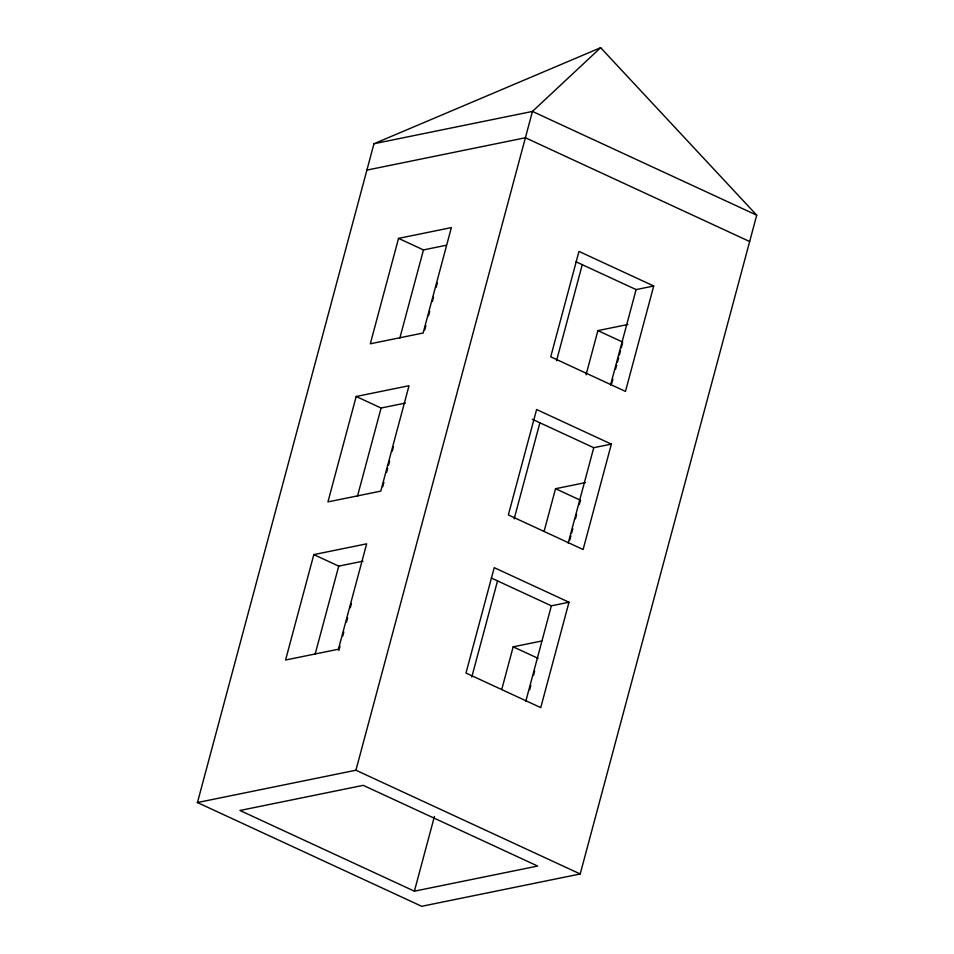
<?xml version="1.0" encoding="UTF-8"?>
<svg xmlns="http://www.w3.org/2000/svg" width="954" height="954" viewBox="0 0 954 954"><rect width="100%" height="100%" fill="white"/><g stroke="black" fill="none" stroke-linecap="round" stroke-linejoin="round"><path stroke-width="1.43" d="M373.968 143.744L197.442 802.552L421.704 906.3L580.199 873.971L756.725 215.175L600.65 47.7L373.968 143.744L532.451 111.427L600.65 47.7M313.818 554.608L285.568 660.013L338.408 649.233L366.646 543.828L313.818 554.608L338.73 566.127L363.009 561.179M356.188 396.494L327.937 501.899L380.765 491.131L409.016 385.714L356.188 396.494L381.099 408.026L405.378 403.065M398.545 238.381L370.307 343.786L423.135 333.018L451.373 227.601L398.545 238.381L423.469 249.912L446.317 245.25M315.07 654.444L338.73 566.127M357.44 496.33L381.099 408.026M399.798 338.229L423.469 249.912M338.849 650.497L339.994 646.228M342.665 636.258L343.81 631.977M346.481 622.008L347.626 617.739M350.297 607.77L351.442 603.488M382.745 486.695L383.89 482.414M386.561 472.445L387.706 468.175M388.469 465.325L389.614 461.056M392.285 451.075L393.43 446.806M424.721 330.001L425.866 325.731M428.537 315.762L429.694 311.481M432.365 301.512L433.51 297.243M436.181 287.273L437.326 282.992M197.275 802.576L355.925 770.224L532.451 111.427L756.725 215.175M414.394 891.179L537.662 866.041L363.236 785.345L239.967 810.483L414.394 891.179L434.428 816.433M471.789 677.006L497.583 580.7M514.146 518.893L539.952 422.598M556.516 360.791L582.322 264.485M501.721 689.563L513.169 646.824L541.729 641.005M544.078 531.45L555.538 488.71L585.517 482.605M586.066 374.767L597.896 330.609L627.887 324.491M525.809 701.25L551.376 605.814L568.989 602.224L540.751 707.629L465.993 673.047L494.232 567.642L568.989 602.224M568.179 543.136L593.746 447.7L611.359 444.111L583.109 549.516L508.351 514.933L536.601 409.528L611.359 444.111M610.536 385.022L636.115 289.587L653.717 285.997L625.478 391.402L550.72 356.82L578.971 251.415L653.717 285.997M529.685 689.694L530.829 685.425M533.501 675.444L534.645 671.175M569.765 540.131L570.909 535.85M571.673 533.012L572.817 528.731M575.489 518.761L576.633 514.492M579.305 504.523L580.449 500.242L555.538 488.71M611.752 383.436L612.897 379.167M615.568 369.198L616.713 364.917M617.476 362.079L618.621 357.798M619.384 354.948L620.529 350.678M621.292 347.828L622.437 343.559M366.896 170.098L525.392 137.77L749.665 241.529M576.037 261.801L636.115 289.587M597.896 330.609L622.819 342.128M532.344 419.295L593.746 447.7M491.31 578.029L551.376 605.814M513.169 646.824L538.08 658.355M355.925 770.224L580.199 873.971"/></g></svg>
